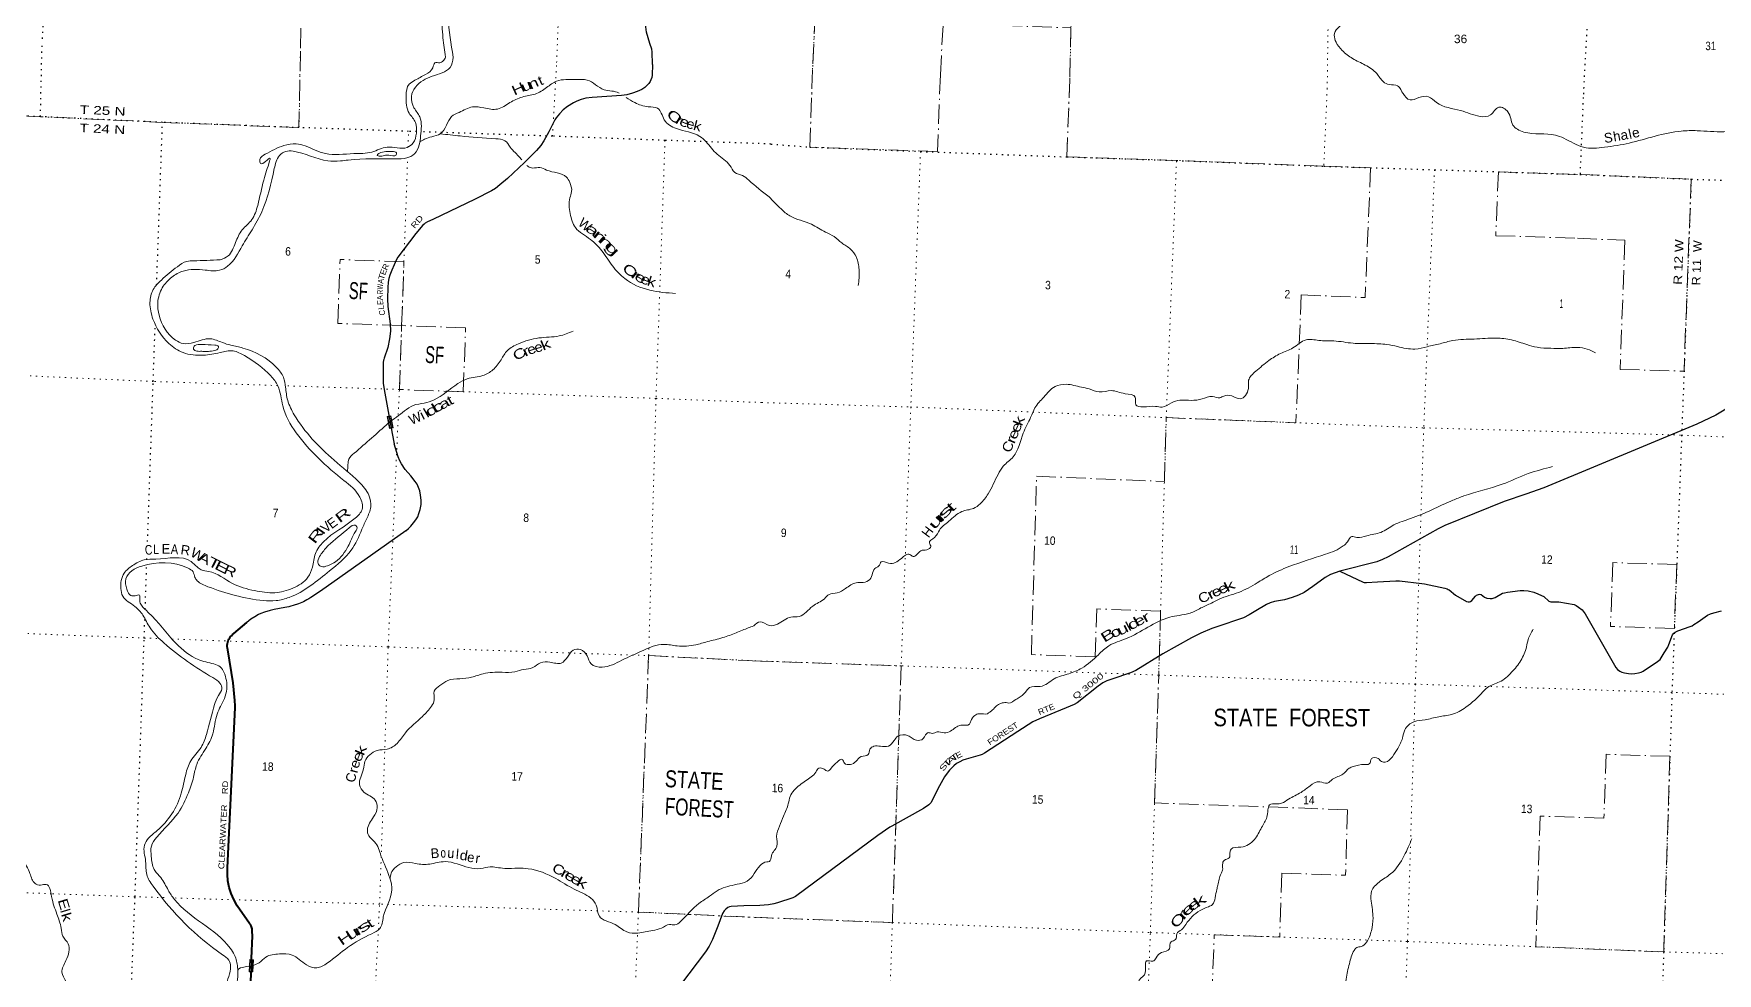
# Model space of a CAD drawing. Header units: feet. Extents: x -932108 to -739700, y 12311 to 202656.
# Drawn here: x -821515 to -786759, y 41613 to 61012 of the extents above; entities that cross this region are included whole.
import ezdxf
from ezdxf.enums import TextEntityAlignment as Align

# ---------------------------------------------------------------- set-up
doc = ezdxf.new("R2010")
doc.units = ezdxf.units.FT
doc.header["$LTSCALE"] = 80
doc.linetypes.add('DOT_DASHED', pattern=[7.7, 5, -1.2, 0.3, -1.2])
doc.linetypes.add('DOTTED', pattern=[1.5, 0.3, -1.2])
for name, color, linetype, lineweight in [('26', 7, 'Continuous', 40), ('29', 7, 'Continuous', 25), ('30', 7, 'Continuous', 35), ('31', 7, 'Continuous', 13), ('39', 7, 'Continuous', 13), ('44', 7, 'DOT_DASHED', 13), ('6', 7, 'DOTTED', 25), ('61', 7, 'Continuous', 13), ('7', 7, 'DOTTED', 13)]:
    doc.layers.add(name, color=color, linetype=linetype, lineweight=lineweight)
doc.layers.add('27', color=7, linetype='Continuous')
doc.layers.add('41', color=7, linetype='Continuous')

msp = doc.modelspace()

# ---------------------------------------------------------------- linework, layer by layer
at = {"layer": '26'}
msp.add_line((-817017.63, 41894.77), (-817026.55, 41644.92), dxfattribs=at)
for points in [[(-817017.63, 41894.77), (-817016.74, 41919.9), (-817000, 42388.95), (-817002.71, 42479.91), (-817003.45, 42505.01), (-817006.57, 42529.91), (-817011.32, 42551.58), (-817019.08, 42574.93), (-817027.51, 42593.55), (-817041.43, 42618.16), (-817056.82, 42643.55), (-817312.16, 43008.44), (-817317.94, 43017.5), (-817383.95, 43135.1), (-817437.3, 43258.97), (-817477.42, 43387.73), (-817503.85, 43519.98), (-817516.32, 43654.27), (-817514.68, 43789.12), (-817358, 47102.95), (-817357.87, 47136.97), (-817361.89, 47248.09), (-817399.94, 47611.12), (-817509.14, 48292.61), (-817515.71, 48324.22), (-817518.94, 48356.34), (-817518.79, 48388.62), (-817515.27, 48420.71), (-817508.41, 48452.26), (-817498.29, 48482.91), (-817485.03, 48512.34), (-817468.76, 48540.22), (-817449.66, 48566.25), (-817433.9, 48583.59), (-817409, 48607.41), (-817383.9, 48628.97), (-817115.72, 48859.29)], [(-817119.39, 39043.14), (-817027.47, 41618.97), (-817026.55, 41644.92)]]:
    msp.add_lwpolyline(points, dxfattribs=at)
at = {"layer": '29'}
msp.add_line((-813835.89, 50749.52), (-815594.73, 49501.76), dxfattribs=at)
for points in [[(-808739, 60376.95), (-808749.02, 60640.36), (-808756.43, 60689.83), (-808792.96, 60807.41), (-808865.17, 61043.71), (-808880.83, 61150.3), (-808888.24, 61256.92), (-808894.01, 61374.49), (-808892.63, 61507.49), (-808872.04, 61655.84), (-808817.94, 61826.2), (-808735.84, 62091.04), (-808590.85, 62460.3), (-808544.42, 62593.33), (-808520.55, 62697.68), (-808486.42, 62919.09)], [(-808739, 60376.95), (-808744.1, 60153.04), (-808755.95, 60105.16), (-808773.01, 60059.62), (-808790.08, 60025.47), (-808816.62, 59985.63), (-808901.94, 59902.15), (-808964.04, 59857.07), (-809055.52, 59814.87), (-809153.64, 59781.18), (-809273.56, 59752.26), (-809381.16, 59735.65), (-809987.88, 59697.7), (-810115.39, 59678.27), (-810215.41, 59652.17), (-810305, 59617.56), (-810374.67, 59583.87), (-810494.6, 59511.31), (-810587.02, 59439.68), (-810661.45, 59359.53), (-810731.12, 59272.72), (-810756.25, 59234.31), (-810882.8, 58984.34), (-810981.39, 58802.2), (-811046.34, 58704.97), (-811133.07, 58597.3), (-811383.35, 58354.45), (-811732.21, 58020.53), (-811891.48, 57891.52), (-811981.07, 57818.95), (-812060.7, 57769.62), (-812399.6, 57595.55), (-813271.77, 57178.15), (-813385.53, 57125.03), (-813432.47, 57100.83), (-813457.12, 57081.86), (-813483.66, 57060.99), (-813628.22, 56889.77), (-813996.54, 56395.99), (-814022.59, 56350.95), (-814121.18, 56130.87), (-814160.54, 56025.08), (-814181.85, 55956.32), (-814194.67, 55884.68), (-814204.6, 55774.18), (-814211.74, 55541.27), (-814204.6, 55379.55), (-814157.74, 55024.51)], [(-814157.74, 55024.51), (-814150.1, 54878.17), (-814152.94, 54818.41), (-814169.06, 54711.21), (-814206.98, 54536.66), (-814279.03, 54312.79), (-814286.62, 54282.43), (-814290.41, 54269.15), (-814297.99, 54225.51), (-814301.78, 54096.5), (-814303.68, 53849.85), (-814297.99, 53796.73), (-814279.03, 53663.92), (-814115.97, 52757.02), (-814076.13, 52543.04)], [(-786586.91, 53260.79), (-786792.74, 53138.22), (-787180.04, 52950.77), (-790337.81, 51634.17), (-790715.27, 51508.06), (-791160.54, 51357.17), (-792382.31, 50856.98), (-792524.44, 50787.33), (-793551.74, 50214.12), (-793672.67, 50156.14), (-793791.12, 50109.44), (-794554.7, 49917.71)], [(-813835.89, 50749.52), (-813778.01, 50799.54), (-813727.77, 50847.9), (-813671.83, 50911.48), (-813629.17, 50973.13), (-813586.51, 51038.6), (-813560.91, 51105.93), (-813535.32, 51190.38), (-813519.2, 51291.87), (-813519.2, 51381.06), (-813526.79, 51481.6), (-813543.85, 51572.68), (-813568.5, 51640.97), (-813600.73, 51711.18), (-813640.55, 51769.98), (-813731.56, 51883.82), (-813845.32, 52016.63), (-813924.95, 52134.26), (-813956.24, 52190.24), (-813993.21, 52278.45), (-814076.13, 52543.04)], [(-794554.7, 49917.71), (-794747.24, 49846.22), (-794855.99, 49785.96), (-795110.14, 49597.88), (-795287.97, 49478.24), (-795406.34, 49422.91), (-795534.76, 49373.77), (-795697.11, 49325.62), (-795901.13, 49286.84), (-795988.32, 49265.47), (-796067.32, 49230.15), (-796285.73, 49095.49), (-796426.14, 49010.94), (-796541.53, 48949.54), (-797113.62, 48762.67), (-797196.67, 48731.25), (-797421.4, 48632.98), (-797615.26, 48540.38), (-798207.62, 48208.31), (-798762.25, 47865.73), (-798875.96, 47813.79), (-799261.44, 47688.06), (-799360.92, 47654.08), (-799444.01, 47608.72), (-799537.43, 47541.08), (-799973.44, 47197.52), (-800033.23, 47162.74), (-800198.66, 47094.16), (-800754.65, 46867.93), (-800891.25, 46804.92), (-801200.28, 46607.46), (-801889.66, 46159.26), (-801933.1, 46130.91), (-801976.85, 46114), (-802268.96, 46037.87), (-802333.46, 46013.74), (-802399.56, 45979.73), (-802461.88, 45941.93), (-802518.4, 45897.63), (-802611.08, 45807.76), (-802660.18, 45745.4), (-802714.47, 45668.73), (-802849.22, 45420.87), (-802989.78, 45141.26), (-803003.89, 45123.66), (-803037.89, 45093.42), (-803149.77, 45016.75), (-803802.48, 44649.52), (-803838.62, 44628.54), (-804086.85, 44460.89), (-805785.71, 43199.86), (-805844.36, 43169.36), (-806160.13, 43066.34), (-806238.95, 43044.9), (-806344.71, 43026), (-806522.23, 43014.66), (-806858.6, 43004.3)], [(-794554.7, 49917.71), (-794072.39, 49690.38), (-794046.68, 49683.12), (-793999.46, 49679.34), (-793774.18, 49696.13), (-793398.9, 49719.02), (-793320.17, 49716.45), (-792858.28, 49662.3), (-792803.05, 49652.88), (-792384.74, 49562.17), (-792337.32, 49549.26), (-792316.75, 49539.49), (-792295.97, 49528.15), (-792163.54, 49418.79), (-791938.09, 49290.04), (-791904.09, 49280.59), (-791875.33, 49282.85), (-791854.99, 49288.15), (-791828.55, 49307.05), (-791752.15, 49397.1), (-791732.23, 49418.55), (-791707.68, 49429.88), (-791686.91, 49437.44), (-791659.12, 49440.7), (-791635.92, 49433.66), (-791568.04, 49378.27), (-791518.83, 49358.07), (-791450.85, 49350.63), (-791409.29, 49352.4), (-791343.19, 49369.41), (-791191.17, 49458.35), (-791150.56, 49471.46), (-791089.17, 49480.91), (-790832.33, 49514.93), (-790751.19, 49515.38), (-790666.14, 49511.15), (-790545.27, 49480.91), (-790462.17, 49450.68), (-790386.46, 49415.82), (-790341.3, 49390.2), (-790238.09, 49298.59), (-790199.67, 49284.37), (-790033.69, 49282.8), (-789714.66, 49229.48), (-789674.65, 49208.78), (-789623.24, 49173.04), (-789550, 49114.29), (-789486.15, 49034.32), (-788854.34, 47924.78), (-788821.02, 47885.92), (-788771.91, 47853.79), (-788728.48, 47833), (-788673.18, 47817.99), (-788590.61, 47800.87), (-788532.07, 47798.99), (-788464.08, 47802.76), (-788387.47, 47816.33), (-788328.1, 47831.11), (-788290.33, 47850.01), (-787992, 48047.7), (-787941.89, 48091.91), (-787915.45, 48127.81), (-787854.65, 48230.41)], [(-815594.73, 49501.76), (-815793.49, 49372.78), (-815834.25, 49347.18), (-815875.96, 49322.51), (-815947.07, 49285.52), (-816051.35, 49241.89), (-816155.63, 49205.84), (-816203.98, 49193.5), (-816245.69, 49182.11), (-816331.96, 49164.08), (-816551.9, 49126.14), (-816634.38, 49106.22), (-816752.88, 49069.22), (-816823.98, 49041.71), (-816874.23, 49019.89), (-816952.91, 48975.31), (-817029.7, 48925.02), (-817115.72, 48859.29)], [(-787854.65, 48230.41), (-787783.73, 48350.1), (-787757.76, 48401.83), (-787686.9, 48603.78), (-787663.33, 48632.39), (-787633.11, 48656.96), (-787575.67, 48684.56), (-787321.24, 48770.5), (-787277.11, 48789.25), (-787241.23, 48811.92), (-787154.46, 48872.65), (-786963.8, 49005.69), (-786902.23, 49034.92), (-786830.46, 49057.6), (-786674.8, 49097.98)], [(-806858.6, 43004.3), (-807116.29, 42993.2), (-807150.11, 42985.16), (-807186.44, 42970.43), (-807224.36, 42940.08), (-807262.28, 42900.23), (-807292.74, 42848.31), (-807388.87, 42587.17), (-807499.46, 42312.34), (-807540.06, 42227.64), (-807572.29, 42174.52), (-807647.69, 42054.75), (-808160.06, 41377.66)]]:
    msp.add_lwpolyline(points, dxfattribs=at)
at = {"layer": '31'}
for p, q in [((-814096.84, 52877.36), (-814170.58, 52863.66)), ((-814142.5, 53123.15), (-814096.84, 52877.36))]:
    msp.add_line(p, q, dxfattribs=at)
msp.add_lwpolyline([(-814170.58, 52863.66), (-814216.24, 53109.46), (-814142.5, 53123.15)], dxfattribs=at)
msp.add_lwpolyline([(-814206.91, 53103.05), (-814148.9, 53113.82), (-814106.16, 52883.76), (-814164.17, 52872.98)], close=True, dxfattribs=at)
at = {"layer": '39'}
for points in [[(-806051, 65645.95), (-806295, 65491.95), (-806437, 65428.95), (-806583, 65412.95), (-806787, 65443.95), (-807134, 65533.95), (-807439, 65643.95), (-807605, 65690.95), (-807761, 65745.95), (-808281, 66040.95), (-808457, 66161.95), (-808630, 66212.95), (-808854, 66240.95), (-809061, 66217.95), (-809182, 66172.95), (-809272, 66095.95), (-809379, 65954.95), (-809572, 65716.95), (-809769, 65545.95), (-809988, 65411.95), (-810353, 65229.95), (-810555, 65081.95), (-810754, 64912.95), (-810911, 64717.95), (-810975, 64592.95), (-811008, 64447.95), (-811052, 64255.95), (-811150, 63492.95), (-811189, 63151.95), (-811245, 62496.95), (-811290, 62214.95), (-811371, 62050.95), (-811495, 61932.95), (-811650, 61856.95), (-811751, 61808.95), (-811824, 61752.95), (-811880, 61694.95), (-811940, 61660.95), (-812014, 61690.95), (-812119, 61771.95), (-812219, 61965.95), (-812293, 62259.95), (-812379, 62410.95), (-812490, 62465.95), (-812669, 62513.95), (-812772, 62562.95), (-812845, 62633.95), (-812930, 62766.95), (-813098, 62991.95), (-813316, 63168.95), (-813520, 63292.95), (-813822, 63389.95), (-814004, 63411.95), (-814203, 63386.95), (-814403, 63322.95), (-814587, 63231.95), (-814701, 63106.95), (-814748, 62983.95), (-814713, 62835.95), (-814621, 62665.95), (-814530, 62581.95), (-814373, 62580.95), (-814061, 62611.95), (-813737, 62649.95), (-813577, 62624.95), (-813489, 62556.95), (-813420, 62432.95), (-813209, 62007.95), (-813168, 61877.95), (-813124, 61651.95), (-813101, 61424.95), (-813066, 60924.95), (-813013, 60529.95)], [(-806059, 65426.95), (-806272, 65326.95), (-806425, 65244.95), (-806481, 65200.95), (-806506, 65139.95), (-806540, 65187.95), (-806597, 65225.95), (-806716, 65265.95), (-807045, 65347.95), (-807686, 65532.95), (-807982, 65632.95), (-808202, 65772.95), (-808479, 65978.95), (-808722, 66081.95), (-808900, 66111.95), (-809019, 66076.95), (-809185, 65954.95), (-809364, 65742.95), (-809499, 65590.95), (-809727, 65436.95), (-810043, 65270.95), (-810351, 65046.95), (-810607, 64801.95), (-810779, 64663.95), (-810858, 64545.95), (-810908, 64368.95), (-811064, 63283.95), (-811113, 62700.95), (-811136, 62223.95), (-811231, 61993.95), (-811351, 61859.95), (-811501, 61763.95), (-811654, 61701.95), (-811723, 61665.95), (-811761, 61618.95), (-811763, 61574.95), (-811805, 61530.95), (-811884, 61527.95), (-812063, 61577.95), (-812307, 61721.95), (-812508, 61909.95), (-812803, 62398.95), (-813034, 62686.95), (-813346, 63020.95), (-813535, 63169.95), (-813750, 63277.95), (-813880, 63309.95), (-814096, 63292.95), (-814340, 63242.95), (-814506, 63144.95), (-814626, 63018.95), (-814624, 62915.95), (-814573, 62806.95), (-814509, 62745.95), (-814272, 62721.95), (-814052, 62736.95), (-813919, 62774.95), (-813659, 62785.95), (-813517, 62767.95), (-813394, 62661.95), (-813261, 62524.95), (-813176, 62299.95), (-813084, 62004.95), (-812991, 61641.95), (-812963, 61349.95), (-812856, 60524.95)], [(-793276.59, 59826.8), (-793294.55, 59858.91), (-793359.42, 59935.48), (-793534.07, 59963.03), (-793653.38, 60019.15), (-793791.37, 60188.84), (-794028.06, 60363.57), (-794290.11, 60500.74), (-794502.92, 60664.65), (-794630.71, 60838.07), (-794666.67, 60980.41), (-794601.79, 61121.69), (-794474.62, 61255), (-794484.59, 61455.06), (-794562.25, 61618.87), (-794635.69, 61788.59), (-794677.94, 61923.06), (-794621.24, 62060.55), (-794607.06, 62193.29), (-794635.95, 62303.14), (-794688.3, 62502.48), (-794650.56, 62614.32), (-794668.79, 62677.43), (-794765.8, 62736.9), (-794861.2, 62848.79), (-794959.42, 62934.53), (-795111.84, 62963.42), (-795363.33, 62985.25), (-795441.27, 63074.4), (-795493.29, 63219.26), (-795544.22, 63333.82), (-795642.34, 63488.16), (-795822.32, 63604.66), (-796192.79, 63823.85), (-796509.87, 64073.68), (-796657.32, 64263.84), (-796839.46, 64440.94), (-796966.02, 64523.51), (-797118.29, 64623.01), (-797126.9, 64736.27), (-797109.71, 64901.2), (-797203.71, 64992.87), (-797412.09, 65104.18), (-797655.29, 65198.4), (-797804.96, 65251.42), (-797958.93, 65229.91), (-798260.26, 65140.27), (-798438.49, 64986.33), (-798587.58, 64861.76), (-798815.11, 64810.22), (-799007.81, 64775.78), (-799268.02, 64711.11), (-799467.7, 64646.61), (-799584.82, 64577.56), (-799759.56, 64667.67), (-799923.77, 64707), (-800138.62, 64608.67), (-800232.92, 64494.53), (-800414.15, 64439.55), (-800553.52, 64433.73), (-800643.66, 64454.66), (-800813.38, 64445.73), (-800925.47, 64408.82), (-801050.43, 64412.65), (-801107.94, 64444.68), (-801313.91, 64503.45), (-801481.53, 64431.92), (-801576.36, 64366.22), (-801936.56, 64264.27), (-802137.7, 64217.97), (-802280.89, 64153.75), (-802458.75, 64011.91), (-802627.52, 63968.66), (-802755.33, 64010.91), (-802858.92, 63987.86), (-803104.04, 63823.86), (-803307.81, 63757.47), (-803518.1, 63741.72), (-803701.78, 63672.69), (-803817.9, 63635.9), (-803922.95, 63631.05), (-804030.75, 63733.22), (-804125.91, 63722.02), (-804231.68, 63628.4), (-804313.63, 63653.11), (-804478.64, 63666.24), (-804598.39, 63577.1), (-804681.1, 63446.46), (-804778.8, 63352.6), (-804838.89, 63366.55), (-804878.23, 63464.61)], [(-812856, 60524.95), (-812916, 60313.95), (-813084, 60205.95), (-813477, 60045.95), (-813636, 59905.95), (-813716, 59717.95), (-813664, 59482.95), (-813545, 59291.95), (-813527, 58899.95), (-813556, 58716.95), (-813654, 58532.95), (-813811, 58445.95), (-814048, 58424.95), (-815022, 58402.95), (-815181, 58385.95), (-815443, 58386.95), (-816161, 58585.95), (-816312, 58581.95), (-816440, 58496.95), (-816548, 58225.95), (-816806, 57335.95), (-817008, 56962.95), (-817209, 56633.95), (-817513, 56210.95), (-817676, 56126.95), (-817974, 56131.95), (-818429, 56110.95), (-818664, 55984.95), (-818860, 55764.95), (-818953, 55460.95), (-818927, 55199.95), (-818586, 54684.95), (-818427, 54613.95), (-818207, 54637.95), (-817871, 54712.95), (-817618, 54634.95), (-817444, 54580.95), (-817194, 54521.95), (-816506, 54123.95), (-816361, 53917.95), (-816317, 53712.95), (-816271, 53439.95), (-816136, 53144.95), (-815315, 52208.95), (-814801, 51758.95), (-814594, 51481.95), (-814555, 51242.95), (-814640, 51002.95), (-814739, 50779.95), (-814961, 50346.95), (-815406, 49922.95), (-816239, 49373.95), (-816511, 49306.95), (-816776, 49306.95), (-817357, 49414.95), (-817917, 49594.95), (-818137, 49717.95), (-818187, 49787.95), (-818226, 49903.95), (-818324, 49977.95), (-819280, 50021.95), (-819487, 49924.95), (-819610, 49754.95), (-819594, 49546.95), (-819506, 49410.95), (-819421, 49408.95), (-819332, 49421.95), (-819326, 49306.95), (-819292, 49211.95), (-819150, 49065.95), (-818575, 48421.95), (-818120, 48093.95), (-817799, 47999.95), (-817662, 47938.95), (-817589, 47827.95), (-817528, 47485.95), (-817578, 47284.95), (-817729, 46964.95), (-817817, 46559.95), (-817961, 46253.95), (-818149, 45927.95), (-818214, 45665.95), (-818322, 45337.95), (-818535, 44922.95), (-818976, 44421.95), (-819086, 44240.95), (-819087, 44025.95), (-819030, 43759.95), (-818892, 43589.95), (-818737, 43329.95), (-818610, 43139.95), (-817458, 42135.95), (-817368, 41987.95), (-817307, 41739.95), (-817335, 41343.95), (-817459, 41026.95), (-817954, 39975.95)], [(-817664, 56342.95), (-817503, 56422.95), (-817348, 56699.95), (-817209, 56960.95), (-817012, 57172.95), (-816891, 57465.95), (-816766, 57990.95), (-816708, 58185.95), (-816644, 58383.95), (-816635, 58437.95), (-816729, 58372.95), (-816831, 58334.95), (-816847, 58411.95), (-816735, 58521.95), (-816349, 58701.95), (-816095, 58738.95), (-815911, 58693.95), (-815493, 58537.95), (-814909, 58534.95), (-814534, 58568.95), (-814219, 58669.95), (-814009, 58655.95), (-813805, 58663.95), (-813682, 58756.95), (-813615, 58954.95), (-813633, 59179.95), (-813762, 59368.95), (-813826, 59729.95), (-813763, 59969.95), (-813644, 60048.95), (-813425, 60171.95), (-813276, 60308.95), (-813231, 60407.95), (-813134, 60412.95), (-813063, 60447.95), (-813013, 60529.95)], [(-809426.99, 59781.96), (-809432, 59784.95), (-809740, 59855.95), (-810090, 60053.95), (-810315, 60062.95), (-810531, 60064.95), (-810719, 60031.95), (-810926, 59900.95), (-811165, 59764.95), (-811429, 59703.95), (-811683, 59587.95), (-811937, 59456.95), (-812224, 59478.95), (-812457, 59499.95), (-812730, 59386.95), (-812887, 59300.95), (-812995, 59121.95), (-813121, 58946.95), (-813298, 58884.95), (-813444, 58834.95), (-813545, 58776.95)], [(-793276.59, 59826.8), (-793247.84, 59778.34), (-793103.17, 59644.12), (-792919.19, 59691.07), (-792719.99, 59709.5), (-792558.82, 59592.58), (-792057.99, 59423.91), (-791656.09, 59304.19), (-791440.5, 59334.19), (-791271.38, 59491.91), (-791081.44, 59398.25), (-790978.93, 59126.51), (-790756.35, 58981.77), (-790102.01, 58917.09), (-789929.25, 58854.01), (-789521.24, 58667.91), (-789085.78, 58667.61), (-788577.59, 58753.52), (-787502.8, 59001.94), (-787175.5, 59008.71), (-786628.27, 58987.19), (-785802.8, 59080.16), (-785326.31, 59110.8), (-784921.54, 59159.52), (-784648.3, 59240.05), (-784383.79, 59226.54), (-783960.53, 59082.13), (-783356.6, 58870.42), (-783155.88, 58802.53), (-782984.07, 58637.17), (-782745.22, 58499.99)], [(-806334.84, 57645.54), (-806753, 57986.95), (-806881, 58083.95), (-807042, 58148.95), (-807144, 58292.95), (-807403, 58522.95), (-807635, 58779.95), (-807762, 58891.95), (-808247, 59051.95), (-808497, 59234.95), (-808635, 59470.95), (-808827, 59502.95), (-809104, 59588.95), (-809285.37, 59697.33)], [(-813120, 58944.95), (-812710, 58899.95), (-811977, 58842.95), (-811787, 58802.95), (-811680, 58671.95), (-811472, 58445.95), (-811440, 58407.95)], [(-814242, 58579.95), (-814109, 58577.95), (-814028, 58549.95), (-814029, 58510.95), (-814100, 58492.95), (-814252, 58503.95), (-814360, 58480.95), (-814426, 58502.95), (-814390, 58535.95), (-814242, 58579.95)], [(-811337, 58293.95), (-811310, 58269.95), (-811216, 58238.95), (-811063, 58248.95), (-810930, 58196.95), (-810517, 58048.95), (-810450, 57942.95), (-810410, 57751.95), (-810446, 57623.95), (-810439, 57296.95), (-810331, 57008.95), (-810022, 56763.95), (-809788, 56530.95), (-809567, 56217.95), (-809314, 55956.95), (-808795, 55715.95), (-808264, 55649.95)], [(-806334.84, 57645.54), (-806087.88, 57393.88), (-805903.4, 57250.22), (-805460.9, 57077.18), (-805168.66, 56912.42), (-804988.63, 56823.05), (-804833.88, 56692.27), (-804652.89, 56566.77), (-804531.33, 56398.82), (-804476.42, 56146.48), (-804477.63, 55965.95), (-804492.12, 55811.88)], [(-814652, 35344.95), (-815054, 35364.95), (-815385, 35592.95), (-816037, 36157.95), (-816154, 36326.95), (-816189, 36577.95), (-816284, 36842.95), (-816773, 37512.95), (-816920, 37646.95), (-817040, 37627.95), (-817142, 37632.95), (-817297, 37707.95), (-817436, 37701.95), (-817567, 37699.95), (-817769, 37795.95), (-817836, 37989.95), (-817975, 38469.95), (-818166, 38810.95), (-818240, 38951.95), (-818301, 39275.95), (-818393, 39490.95), (-818474, 39761.95), (-818418, 39961.95), (-818366, 40072.95), (-818316, 40069.95), (-818341, 39958.95), (-818362, 39860.95), (-818337, 39831.95), (-818239, 39927.95), (-818071, 40108.95), (-817963, 40314.95), (-817621, 41127.95), (-817488, 41549.95), (-817449, 41758.95), (-817488, 41882.95), (-817617, 41997.95), (-819048, 43410.95), (-819182, 43654.95), (-819204, 43921.95), (-819227, 44257.95), (-819142, 44401.95), (-818966, 44560.95), (-818662, 44906.95), (-818467, 45332.95), (-818377, 45716.95), (-818272, 46000.95), (-818059, 46278.95), (-817948, 46545.95), (-817781, 47159.95), (-817701, 47346.95), (-817629, 47484.95), (-817670, 47604.95), (-817815, 47717.95), (-818826, 48432.95), (-819113, 48745.95), (-819262, 49006.95), (-819424, 49188.95), (-819677, 49399.95), (-819715, 49554.95), (-819647, 49874.95), (-819477, 50029.95), (-819231, 50147.95), (-818991, 50162.95), (-818266, 50114.95), (-818142, 50002.95), (-818055, 49943.95), (-817902, 49910.95), (-817410, 49662.95), (-816955, 49513.95), (-816538, 49471.95), (-816165, 49563.95), (-815855, 49788.95), (-815760, 49997.95), (-815698, 50277.95), (-815533, 50522.95), (-814875, 51011.95), (-814735, 51189.95), (-814782, 51444.95), (-815110, 51787.95), (-816095, 52770.95), (-816374, 53329.95), (-816473, 53739.95), (-816620, 53947.95), (-817163, 54364.95), (-817397, 54462.95), (-817668, 54426.95), (-818012, 54373.95), (-818431, 54426.95), (-818723, 54614.95), (-819052, 55120.95), (-819114, 55460.95), (-819046, 55729.95), (-818879, 55925.95), (-818549, 56200.95), (-818355, 56309.95), (-818216, 56322.95), (-817664, 56342.95)], [(-818047, 54455.95), (-818146, 54458.95), (-818213, 54498.95), (-818210, 54548.95), (-818154, 54585.95), (-818031, 54594.95), (-817776, 54580.95), (-817700, 54554.95), (-817716, 54504.95), (-817808, 54464.95), (-817943, 54448.95), (-818047, 54455.95)], [(-810380, 54867.95), (-810666, 54771.95), (-811086, 54729.95), (-811508, 54608.95), (-811735, 54469.95), (-811868, 54280.95), (-812037, 54071.95), (-812242, 53952.95), (-812565, 53887.95), (-812761, 53787.95), (-813250, 53451.95), (-813451, 53386.95), (-813678, 53336.95), (-813859, 53223.95), (-814195, 52969.95)], [(-806652.12, 48786.59), (-806517.13, 48871.48), (-806334.69, 48796.09), (-806159.31, 48823.22), (-805884.21, 48967.9), (-805713.31, 48979.11), (-805434.18, 49193.89), (-805192.99, 49345.55), (-805096.08, 49435.1), (-804928.61, 49466.46), (-804753.38, 49557.8), (-804533.23, 49675.95), (-804390.52, 49683.94), (-804252.32, 49744.23), (-804128.88, 49987.5), (-804073.88, 50016.03), (-804016.95, 50110.72), (-803867.32, 50080.4), (-803603.58, 50179.26), (-803426.7, 50258.51), (-803361.63, 50218.54), (-803201.69, 50336.39), (-803080.69, 50357.04), (-802992.44, 50424.76), (-803024.55, 50493.88), (-802916.75, 50613.21), (-802818.1, 50762.88), (-802624.16, 50945.98), (-802355.46, 51147.01), (-802114.76, 51212.42), (-801975.51, 51308.78), (-801811.13, 51510.77), (-801606.8, 51914.25), (-801499.61, 52081.75), (-801293.3, 52276.53), (-801088.54, 52764.26), (-800934.6, 53090.93), (-800844.64, 53287), (-800663.58, 53510.58), (-800430.56, 53726.67), (-800200.41, 53774.32), (-799887.06, 53715.28), (-799725.57, 53678.61), (-799516.65, 53616.51), (-799271.04, 53643.66), (-798983.93, 53579.35), (-798775.25, 53509.24), (-798763.73, 53352.43), (-798614.57, 53306.07), (-798355.38, 53316.78), (-798221.33, 53302.95), (-798024.05, 53393.66), (-797856, 53445.07), (-797619.28, 53442.38), (-797395.66, 53472.16), (-797181.49, 53522.26), (-797025.73, 53495.78), (-796946.43, 53531.65), (-796783.84, 53533.07), (-796608.96, 53473.94), (-796440.33, 53683.83), (-796435.35, 53856.23), (-796287.47, 54042.63), (-796018.19, 54263.71), (-795777.23, 54407.35), (-795518.98, 54524.42), (-795249.26, 54691.32), (-794986.7, 54679.87), (-794675.97, 54669.06), (-794279.99, 54621.73), (-793917.01, 54613.45), (-793582.38, 54595.95), (-793364.87, 54553.67), (-793001.16, 54501.23), (-792748.89, 54550.26), (-792482.24, 54610.92), (-792221.43, 54677.76), (-791779.09, 54707.36), (-791324.94, 54728.6), (-791007, 54689.49), (-790692.68, 54594.32), (-790477.58, 54538.07), (-790199.27, 54516.14), (-789950.46, 54515.11), (-789650.83, 54536.71), (-789443.17, 54500.74), (-789274.82, 54423.74)], [(-814195, 52969.95), (-814900, 52349.95), (-815006, 52230.95), (-815028, 52117.95), (-815037, 51964.95)], [(-806841.32, 43487.95), (-806785.17, 43515.72), (-806639.48, 43672.76), (-806522.38, 43835.96), (-806379.59, 43916.17), (-806327.22, 43922.71), (-806285.64, 44041.91), (-806171.51, 44241.31), (-806177.91, 44436.1), (-806117.51, 44651.06), (-806033.22, 44859.33), (-805937.51, 45115.42), (-805901.13, 45262.85), (-805699.62, 45499.9), (-805463.92, 45669.77), (-805366.78, 45767.33), (-805306.25, 45847.87), (-805198.5, 45826.76), (-805127.36, 45788.63), (-805051.31, 45850.68), (-804931.36, 45973.67), (-804821.4, 46028.74), (-804779.38, 45955.32), (-804655.81, 45925.74), (-804543.73, 45984.76), (-804432.38, 46087.93), (-804288.68, 46130), (-804251.35, 46241.3), (-804169.34, 46301.17), (-804036.89, 46301.43), (-803872.24, 46304.79), (-803752.52, 46419.76), (-803673.59, 46511.82), (-803462.71, 46517.88), (-803379.88, 46467.38), (-803292.82, 46424.79), (-803153.36, 46458.96), (-803049.45, 46582.41), (-802967.65, 46566.05), (-802862.28, 46601.18), (-802722.5, 46577.16), (-802587, 46613.44), (-802374.75, 46735.83), (-802197.49, 46758.89), (-802171.63, 46820.36), (-802087.94, 46938.36), (-802000.62, 46974), (-801828.06, 46973.13), (-801778.9, 47007.85), (-801721.48, 47050.36), (-801638.83, 47132.28), (-801546.98, 47185.85), (-801442.13, 47202.94), (-801386.22, 47193.33), (-801239.53, 47269.43), (-801147.73, 47320.99), (-801021.71, 47445.82), (-800957.58, 47512.22), (-800736.14, 47536.04), (-800448.66, 47692.4), (-800144.59, 47798.14), (-799878.32, 47914.99), (-799537.23, 48190.21), (-799317.11, 48376.57), (-798963.7, 48523.04), (-798063.91, 48965.01), (-797868.14, 49003.6), (-797644.06, 49049.41), (-797424.26, 49155.53), (-797204.57, 49257.64), (-797041.67, 49339.3), (-796642.31, 49478.45), (-796255.3, 49676.13), (-796010.22, 49823.67), (-795603.51, 50008.76), (-794847.53, 50266.21), (-794481.39, 50436.39), (-794396.57, 50524.27), (-794307.21, 50630.08), (-794201.35, 50613.03), (-793997.73, 50645.38), (-793702.66, 50717.27), (-793435.35, 50870.2), (-793094.43, 51000.98), (-792220.56, 51379.47), (-791991.2, 51469.27), (-791203.6, 51709.77), (-790661.45, 51929.14), (-790159.53, 52075.42)], [(-815437, 50445.95), (-814998, 50813.95), (-814878, 50862.95), (-814842, 50833.95), (-814873, 50731.95), (-815023, 50429.95), (-815284, 50110.95), (-815448, 50026.95), (-815579, 50011.95), (-815634, 50051.95), (-815641, 50152.95), (-815577, 50272.95), (-815437, 50445.95)], [(-807848, 48391.95), (-807606.63, 48461.53), (-807290.14, 48543.05), (-807016.81, 48643.75), (-806882.54, 48696.49), (-806762.66, 48744.45), (-806652.12, 48786.59)], [(-793354.11, 46257.55), (-793259.68, 46469.54), (-793208.63, 46638.63), (-793021.12, 46807.86), (-792793.2, 46847.54), (-792510.4, 46911.75), (-792244.21, 46956.37), (-791950.89, 47106.56), (-791598.62, 47421.59), (-791505.66, 47513.25), (-791257.49, 47628.6), (-791004.89, 47828.08), (-790815.23, 48071.48), (-790698.66, 48355.07), (-790664.23, 48504.56), (-790557.65, 48720.22)], [(-807848, 48391.95), (-808233, 48370.95), (-808510, 48404.95), (-808932, 48279.95), (-809376, 48075.95), (-809779, 47933.95), (-810008, 48000.95), (-810090, 48164.95), (-810227, 48297.95), (-810378, 48282.95), (-810497, 48142.95), (-810623, 48018.95), (-810858, 48037.95), (-811052, 48021.95), (-811212, 47923.95), (-811398, 47886.95), (-811580, 47837.95), (-811844, 47828.95), (-812238, 47797.95), (-812475, 47726.95), (-812717, 47693.95), (-812968, 47658.95), (-813128, 47555.95), (-813248, 47438.95), (-813245, 47258.95), (-813301, 47129.95), (-813491, 46914.95), (-813841, 46578.95), (-814014, 46359.95), (-814217, 46240.95), (-814423, 46214.95), (-814578, 46125.95), (-814677, 45989.95), (-814706, 45831.95), (-814788, 45504.95), (-814698, 45354.95), (-814467, 45186.95), (-814425, 45034.95), (-814498, 44840.95), (-814626, 44576.95), (-814597, 44452.95), (-814476, 44325.95), (-814346, 44041.95), (-814161, 43574.95), (-814124, 43326.95), (-814297, 42777.95), (-814370, 42535.95), (-814534, 42431.95), (-815034, 42145.95), (-815453, 41826.95), (-815672, 41726.95), (-815885, 41791.95), (-816181, 41989.95), (-816442, 42013.95), (-816721, 41946.95), (-816858, 41831.95), (-816984, 41774.95)], [(-819379, 31894.95), (-818683, 32227.95), (-818483, 32396.95), (-817831, 33099.95), (-817583, 33435.95), (-817539, 33642.95), (-817532, 33940.95), (-817462, 34222.95), (-817506, 34647.95), (-817493, 34885.95), (-817397, 35273.95), (-817477, 35758.95), (-817852, 36202.95), (-818226, 36417.95), (-818513, 36432.95), (-818786, 36532.95), (-818857, 36722.95), (-818802, 37069.95), (-818760, 37403.95), (-818859, 37620.95), (-819066, 37829.95), (-819194, 38138.95), (-819290, 38419.95), (-819447, 38535.95), (-819616, 38614.95), (-819725, 38738.95), (-819872, 38868.95), (-820092, 38999.95), (-820117, 39173.95), (-820075, 39307.95), (-820141, 39513.95), (-820104, 39685.95), (-819999, 39830.95), (-820004, 39941.95), (-820126, 39964.95), (-820206, 40122.95), (-820267, 40281.95), (-820257, 40430.95), (-820251, 40686.95), (-820491, 40893.95), (-820686, 41167.95), (-820845, 41440.95), (-820932, 41636.95), (-820850, 41874.95), (-820802, 42223.95), (-820910, 42378.95), (-820947, 42542.95), (-821037, 42837.95), (-821145, 43199.95), (-821258, 43449.95), (-821372, 43434.95), (-821487, 43468.95), (-821592, 43674.95), (-821765, 43946.95), (-821943, 44102.95), (-821983, 44263.95), (-822007, 44346.95), (-822111, 44426.95), (-822113, 44567.95), (-822182, 44666.95), (-822200, 44814.95), (-822340, 45183.95), (-822560, 45292.95), (-822759, 45445.95), (-823491, 46268.95), (-823659, 46303.95), (-823796, 46379.95), (-824101, 46758.95)], [(-804328.82, 36367.6), (-804204.59, 36415.4), (-803889.09, 36430.53), (-803674.45, 36496.68), (-803144.87, 36489.7), (-802910.47, 36406.82), (-802711.32, 36423.24), (-802539.09, 36480.56), (-802268.05, 36484.92), (-802030.23, 36520.31), (-801873.36, 36531.91), (-801632.63, 36529.11), (-801380.95, 36558.09), (-801085.33, 36718.24), (-800890.78, 36853.16), (-800896.69, 36995.77), (-800842.32, 37140.68), (-800772.67, 37259.09), (-800724.3, 37474.39), (-800680.98, 37653.72), (-800526.71, 37783.77), (-800503.44, 37963.67), (-800414.65, 38119.65), (-800311.23, 38295.28), (-800182.27, 38452.12), (-799995.54, 38525.08), (-799783.94, 38763.84), (-799658.4, 38802.42), (-799604.01, 38879.12), (-799561, 38978.21), (-799398.07, 39130.08), (-799348.68, 39311.25), (-799263.55, 39479.37), (-799231.12, 39628.92), (-799252.72, 39784.01), (-799168.8, 39910.03), (-799104.24, 40060.68), (-799042.44, 40185.32), (-798897.12, 40421.95), (-798851.39, 40615.26), (-798754.31, 40710.82), (-798719.56, 40802.12), (-798682.99, 41025.78), (-798696.27, 41190.67), (-798711.22, 41367.65), (-798715.32, 41433.97), (-798586.59, 41582.79), (-798564.93, 41776.79), (-798546.22, 41868.54), (-798409.93, 41862.68), (-798345.62, 41935.08), (-798232.15, 42042.21), (-798069.42, 42117.85), (-798037.05, 42265.4), (-797941.42, 42310.84), (-797920.01, 42426.59), (-797819.15, 42514.02), (-797731.68, 42623.89), (-797438.49, 42908.49), (-797265.61, 42987.86), (-797186.14, 43029.74), (-797123.75, 43174.43), (-797092.81, 43342.08), (-797070.09, 43433.72), (-797002.98, 43672.57), (-796972.88, 43741.93), (-796973.52, 43858.31), (-796936.88, 43945.55), (-796835, 43998.84), (-796819.95, 44102.74), (-796797.81, 44174.33), (-796593.79, 44220.72), (-796314.39, 44375.31), (-796166.72, 44623.91), (-796058.13, 44839.51), (-796035.85, 44985.34), (-796002.7, 45090.73), (-795865.6, 45112.92), (-795752.79, 45127.78), (-795609.99, 45208), (-795353.05, 45349.18), (-795166.59, 45482.33), (-794967.41, 45568.97), (-794809.76, 45538.43), (-794703.06, 45619.67), (-794487.27, 45725.9), (-794357.35, 45846.61), (-794274.04, 45882.36), (-794046.06, 45924.06), (-793949.41, 45935.36), (-793915.59, 45994.59), (-793898.04, 46046.25), (-793763.47, 46050.47), (-793691.13, 45984.22), (-793613.22, 45971.98), (-793467.44, 46086.22), (-793354.11, 46257.55)], [(-793066.96, 44391.63), (-793221.54, 44042.91), (-793503.37, 43665.7), (-793739.01, 43497.83), (-793897.02, 43307.7), (-793904.89, 43105.3), (-793866.74, 42759.14), (-793900.58, 42491.26), (-794001.73, 42255.39), (-794106.6, 42168.08), (-794203.54, 42146.75), (-794255.41, 42088.03), (-794355.71, 41812), (-794423.08, 41494.92), (-794515.6, 40725.14), (-794520.31, 40354.12), (-794427.86, 40150.87), (-794126.92, 39524.42), (-793797.55, 38909.2), (-793708.12, 38601.72), (-793631.33, 38342.75), (-793530.07, 38097.12), (-793407.77, 37885.01), (-793335.66, 37533.88), (-793244.31, 37292.55), (-793221.96, 37163.51), (-793219.11, 37123.31), (-793298, 37101.47), (-793588.25, 37057.53), (-793815.32, 36977.7), (-793945.93, 36832.93), (-794041.36, 36725.3), (-794180.53, 36701.15), (-794460.77, 36586.71), (-795161.38, 36231.39), (-795375.81, 36103.05), (-795448.72, 36010.82), (-795549.34, 35792.99), (-795735.05, 35547.47), (-795872.52, 35443.03), (-796088.76, 35529.4), (-796344.87, 35624.94), (-796541.43, 35628.5), (-797127.36, 35699.27), (-797390.33, 35696.69), (-797618.94, 35632.95), (-797835.57, 35566.86), (-798006.47, 35555.65), (-798140.99, 35553.45), (-798214.32, 35509.35)], [(-814156, 43561.95), (-814137, 43678.95), (-814035, 43810.95), (-813875, 43902.95), (-813634, 43879.95), (-813339, 43868.95), (-813024, 43919.95), (-812774, 43870.95), (-812285, 43777.95), (-812091, 43811.95), (-811963, 43800.95), (-811792, 43780.95), (-811511, 43782.95), (-811304, 43772.95), (-810738, 43568.95), (-810360, 43351.95), (-810016, 43166.95), (-809903, 43019.95), (-809838, 42793.95), (-809513, 42620.95), (-809268, 42466.95), (-809041, 42445.95), (-808740, 42495.95), (-808557, 42546.95), (-808388, 42620.95), (-808278, 42612.95), (-808165, 42680.95), (-807782, 43056.95), (-807562, 43203.95), (-807408, 43317.95), (-807048, 43438.95), (-806841.32, 43487.95)], [(-775864, 41164.29), (-775949.14, 41204.21), (-775983.27, 41411.82), (-776097.08, 41639.74), (-776118.05, 41955.32), (-776185.68, 42183.94), (-776257.26, 42276.25), (-776575.41, 42377.55), (-777093.35, 42440.37), (-777348.22, 42301.14), (-777571.76, 41996.51), (-777647.8, 41796.03), (-777631.17, 41677.19), (-777504.84, 41535.18), (-777400.94, 41311.55), (-777322.3, 41116.72), (-777399.78, 40866.13), (-777573.06, 40634.3), (-777714.57, 40459.76), (-777955.32, 40392.35), (-778514.02, 40225.61), (-778896.99, 40098.03), (-779475.07, 40024.13), (-780061.38, 40012.65), (-780451.2, 40272.47), (-780657.21, 40449.8), (-781296.73, 40942.44), (-781598.81, 40975.07), (-781906.22, 40823.28), (-782215.76, 40667.54), (-782256.93, 40562.38), (-782446.83, 40449.39), (-783120.45, 40125.41), (-783522.45, 39964.26), (-783831.81, 39814.53), (-784008.58, 39739.29), (-784153.84, 39504.67), (-784408.88, 39220.99), (-784630.63, 39116.93), (-785058.07, 39117), (-785220.52, 39189.82), (-785378.81, 39198.31), (-785610.76, 39088.52), (-785942.59, 39063.82), (-786847.09, 38874.78), (-787019.33, 38817.46), (-787160.96, 38777.34), (-787391.49, 38647.45), (-787763.59, 38479.43), (-787983.96, 38214.84), (-788243.77, 37905.21), (-788444.32, 37493.59), (-788786.83, 36752.97), (-789061.66, 36409.66), (-789519.94, 36037.45), (-789695.4, 35938.09), (-789943.27, 35694.33), (-790471.41, 35404.35), (-790656.78, 35309.29), (-791284.19, 34917.79), (-791502.31, 34869.8), (-791675.3, 34786.43), (-792065.7, 34540.69), (-792244.41, 34329.08), (-792405.71, 34233.34), (-792474.93, 34060.76), (-792605.54, 33916), (-792913.5, 33675.95), (-793122.64, 33453.16), (-793683.32, 33009.62), (-793821.18, 32961.36), (-794055.17, 33058.27), (-794317.92, 33136.72), (-794702.4, 33160.87), (-795700.96, 33327.6), (-795764.33, 33287.26), (-795968.22, 33315.11), (-796442.92, 33485.05), (-796765.17, 33652.67), (-797188.91, 33919.47), (-797633.34, 34303.22), (-797907.89, 34732.31), (-797973.52, 34960.87), (-798101.39, 35118.97), (-798245.13, 35283.55), (-798375.4, 35289.24), (-798487.77, 35220.2), (-799081.1, 34966.17), (-799184.66, 34854.75), (-799472.49, 34686.36), (-799930.75, 34522.79), (-800219.2, 34541), (-800892.44, 34784.77), (-801155.64, 34912.6), (-801503.49, 34958.57), (-802219.61, 34968.83), (-802372.9, 34872.86)], [(-816984, 41774.95), (-817174, 41742.95), (-817298, 41681.95), (-817303, 41667.95)]]:
    msp.add_spline(points, degree=3, dxfattribs=at)
at = {"layer": '44'}
for p, q in [((-802798.65, 60164.19), (-802854.69, 58577.85)), ((-793916.41, 58245.36), (-794028.3, 55565.06)), ((-791277.65, 58160.67), (-791332.71, 56841.76)), ((-815237.94, 55030.66), (-815190.67, 56349.84)), ((-813871.46, 56304.27), (-815190.67, 56349.84)), ((-795347.27, 55617.36), (-795457.38, 52979.65)), ((-795347.27, 55617.36), (-794028.3, 55565.06)), ((-812646.79, 53620.39), (-812599.52, 54939.54)), ((-800811.9, 51876.18), (-798173.98, 51766.32)), ((-788915.75, 50093.87), (-788965.39, 48774.78)), ((-787596.42, 50051.48), (-788915.75, 50093.87)), ((-787596.42, 50051.48), (-787646.05, 48732.4)), ((-799600.65, 48146.9), (-799571.64, 49136.5)), ((-798252.47, 49089.16), (-799571.64, 49136.5)), ((-798252.47, 49089.16), (-798291.15, 47769.7)), ((-787646.05, 48732.4), (-788965.39, 48774.78)), ((-789057.15, 46136.37), (-789099.28, 44817.04)), ((-787737.82, 46094), (-789057.15, 46136.37)), ((-794392.2, 44991.03), (-794433.44, 43636.75)), ((-790418.59, 44859.42), (-790504.69, 42163.25)), ((-789099.28, 44817.04), (-790418.59, 44859.42)), ((-795752.66, 43682.61), (-795792.83, 42363.21)), ((-795752.66, 43682.61), (-794433.44, 43636.75)), ((-797194.39, 41091.13), (-797143.78, 42410.17)), ((-797143.78, 42410.17), (-795792.83, 42363.21))]:
    msp.add_line(p, q, dxfattribs=at)
for points in [[(-791883.03, 71441.99), (-793202.42, 71481.47), (-793312.4, 67661.75), (-794632.12, 67691.48), (-794590.43, 69010.87), (-795910.22, 69038.26), (-795951.91, 67718.84), (-798621.79, 67774.25), (-798656.56, 66371.1), (-799976.01, 66409.53), (-800041.42, 63770.32), (-803945.25, 63909.61), (-804006.75, 62590.96), (-805325.99, 62638.03), (-805436.97, 60258.34)], [(-814634.24, 62992.96), (-818604.94, 63129.14), (-818658.74, 61810.18), (-815987.02, 61727.32), (-816008.89, 60638.72)], [(-802798.65, 60164.19), (-802740.73, 61224.95), (-800102.2, 61130.81), (-800126.64, 60069.16)], [(-816008.89, 60638.72), (-816038, 59072.95), (-818856, 59180.95), (-821376, 59297.95), (-824013.9, 59419.95)], [(-802854.69, 58577.85), (-805493.04, 58671.05), (-805436.97, 60258.34)], [(-793916.41, 58245.36), (-794882.63, 58276.13), (-797923.48, 58394.38), (-800186.97, 58468.55), (-800126.64, 60069.16)], [(-791277.65, 58160.67), (-789593.68, 58106.21), (-787298.74, 58009.08), (-787446.64, 54043.33)], [(-791332.71, 56841.76), (-789642.92, 56787.11), (-788666.77, 56745.8), (-788766.16, 54080.72), (-787446.64, 54043.33)], [(-812646.79, 53620.39), (-813966, 53665.95), (-813918.73, 54985.1), (-813871.46, 56304.27)], [(-812599.52, 54939.54), (-813918.73, 54985.1), (-815237.94, 55030.66)], [(-798173.98, 51766.32), (-798135.3, 53085.85), (-795457.38, 52979.65)], [(-799600.65, 48146.9), (-800919.83, 48194.23), (-800811.9, 51876.18)], [(-806866.68, 42778.46), (-809030, 42877.95), (-808820, 48171.95), (-806677.49, 48066.24)], [(-806677.49, 48066.24), (-803607.59, 47960.46), (-803789.05, 42661.1), (-806866.68, 42778.46)], [(-794392.2, 44991.03), (-798376.48, 45131.07), (-798291.15, 47769.7)], [(-787737.82, 46094), (-787866.79, 42055.48), (-790504.69, 42163.25)]]:
    msp.add_lwpolyline(points, dxfattribs=at)
at = {"layer": '6'}
for p, q in [((-821376, 59297.95), (-821341, 60827.95)), ((-789528.85, 59695.36), (-789593.68, 58106.21)), ((-818976.39, 55826.96), (-818856, 59180.95)), ((-819177.27, 50151.3), (-819175.63, 50197.88)), ((-819213.15, 49129.47), (-819181.27, 50037.2))]:
    msp.add_line(p, q, dxfattribs=at)
for points in [[(-819632.29, 106686.12), (-819816, 102038.95), (-819828.98, 101757.84), (-820059, 96657.95), (-820052, 96586.95), (-820266, 91334.95), (-820458, 85751.95), (-820631, 80455.95), (-820813, 75192.95), (-820988, 69898.95), (-821190, 64529.95), (-821341, 60827.95)], [(-789076.35, 70666.61), (-789135.43, 68888.02), (-789325.76, 63502.34), (-789528.85, 59695.36)], [(-813611.6, 58990.4), (-813775, 58995.95), (-816038, 59072.95), (-818856, 59180.95), (-821376, 59297.95), (-824122, 59424.95), (-826680, 59484.95), (-827173.97, 59505.3)], [(-806295.82, 58733.81), (-808483, 58808.95), (-810806, 58894.95), (-813521.69, 58987.33)], [(-806295.82, 58733.81), (-805493.04, 58671.05), (-803207.95, 58580.22), (-800186.97, 58468.55), (-797923.48, 58394.38), (-794882.63, 58276.13), (-792597.02, 58203.34), (-789593.68, 58106.21), (-787298.74, 58009.08), (-784257.49, 57904.86), (-782094.31, 57831.53), (-778936.41, 57736.03), (-776824.37, 57698.26), (-775296.09, 57669.86)], [(-787298.74, 58009.08), (-787495.84, 52724.2), (-787695.69, 47413.32), (-787866.79, 42055.48), (-787980.56, 38497.46)], [(-819164.11, 50525.93), (-819048, 53831.95), (-819005.53, 55015.37)], [(-819719.59, 36055.26), (-819633, 37886.95), (-819423, 43193.95), (-819234, 48535.95), (-819219.79, 48940.45)]]:
    msp.add_lwpolyline(points, dxfattribs=at)
at = {"layer": '61'}
for points in [[(-817026.55, 41644.92), (-817064.57, 41646.32), (-817055.39, 41896.15), (-817017.63, 41894.77)], [(-817017.92, 41886.78), (-817047.69, 41887.86), (-817056.28, 41654.02), (-817026.26, 41652.91)], [(-817026.55, 41644.92), (-816989.62, 41643.57), (-816980.44, 41893.4), (-817017.63, 41894.77)], [(-817026.26, 41652.91), (-816997.32, 41651.86), (-816988.73, 41885.7), (-817017.92, 41886.78)]]:
    msp.add_lwpolyline(points, dxfattribs=at)
at = {"layer": '7'}
for p, q in [((-810719, 60414.95), (-810688, 61230.15)), ((-816038, 59072.95), (-816008.89, 60638.72)), ((-810806, 58894.95), (-810719, 60414.95)), ((-805436.97, 60258.34), (-805493.04, 58671.05)), ((-800126.64, 60069.16), (-800186.97, 58468.55)), ((-794813.14, 59881.14), (-794882.63, 58276.13)), ((-813786.73, 58668.41), (-813775, 58995.95))]:
    msp.add_line(p, q, dxfattribs=at)
for points in [[(-814400.6, 106496.05), (-814526, 101720.95), (-814747, 96451.95), (-815036, 91206.95), (-815320.02, 85680.06), (-815531, 80310.95), (-815682, 75020.95), (-815816, 69696.95), (-815934, 64366.95), (-816009, 60632.95)], [(-794601.8, 68651.08), (-794760.86, 63616.51), (-794813.14, 59881.14)], [(-800126.64, 60069.18), (-800041.42, 63770.32), (-799925.94, 68429.88)], [(-805193.65, 67299.99), (-805264.49, 63956.68), (-805436.97, 60258.36)], [(-808483, 58808.95), (-808668, 53482.95), (-808820, 48171.95), (-809030, 42877.95), (-809150.24, 40041.13)], [(-814659.02, 35458.93), (-814645, 37718.95), (-814373, 43041.95), (-814197, 48351.95), (-813966, 53665.95), (-813794.6, 58448.99)], [(-803207.95, 58580.22), (-803408.76, 53305.48), (-803607.59, 47960.46), (-803789.05, 42661.1), (-803965.71, 37319.46), (-804019.55, 35842.78)], [(-798708.38, 35813.59), (-798667.14, 37135.23), (-798462.99, 42456.02), (-798291.15, 47769.7), (-798135.3, 53085.85), (-797923.48, 58394.38)], [(-792597.02, 58203.34), (-792819.45, 52875.04), (-792992.65, 47583.47), (-793154.4, 42271.5), (-793346.64, 36946.36), (-793483.2, 33457.23)], [(-816476.62, 53747.96), (-819048, 53831.95), (-824316, 54068.95), (-829631, 54228.95), (-834946, 54448.95), (-835136.98, 54456.94)], [(-813764.92, 53659), (-813966, 53665.95), (-816322.67, 53742.93)], [(-806486.76, 53396.9), (-808668, 53482.95), (-813025.86, 53633.48)], [(-806486.76, 53396.9), (-803408.76, 53305.48), (-798135.3, 53085.85), (-792819.45, 52875.04), (-787495.84, 52724.2), (-782352.89, 52502.25), (-777036.72, 52371.68), (-775480.04, 52322.84)], [(-835894.38, 49164.14), (-835183, 49138.95), (-829837, 48937.95), (-824515, 48736.95), (-819234, 48535.95), (-818929.63, 48524.83)], [(-818661.21, 48515.02), (-814197, 48351.95), (-808820, 48171.95), (-806677.49, 48066.24)], [(-775662.9, 47007.11), (-777184.38, 47061.33), (-782547.68, 47227.33), (-787695.69, 47413.32), (-792992.65, 47583.47), (-798291.15, 47769.7), (-803607.59, 47960.46), (-806677.49, 48066.24)], [(-821150.18, 43257.08), (-824703, 43386.95), (-830028, 43627.95), (-835053.23, 43792.09)], [(-818824.66, 43175.94), (-819423, 43193.95), (-821150.18, 43257.08)], [(-806866.68, 42778.46), (-809030, 42877.95), (-814373, 43041.95), (-818631.52, 43170.13)], [(-806866.68, 42778.46), (-803789.05, 42661.1), (-798462.99, 42456.02), (-793154.4, 42271.5), (-787866.79, 42055.48), (-782689.79, 41900.77), (-777799.77, 41754.79)]]:
    msp.add_lwpolyline(points, dxfattribs=at)

# ---------------------------------------------------------------- texts
at = {"layer": '27', "width": 1.2}
msp.add_text('CLEARWATER    RD', height=120, rotation=87.293, dxfattribs=at).set_placement((-817583.83, 43759.29))
at = {"layer": '30'}
for s, rotation, width, p in [('RD', 49.826, 1.25, (-813556.03, 57090.07)), ('T', 72.781, 1.2, (-814273.8, 55974.54)), ('E', 69.592, 1.1, (-814240.28, 56071.49)), ('R', 65.869, 1.1, (-814195.53, 56175.14)), ('R', 88.244, 0.65, (-814306.12, 55675.92)), ('W', 88.244, 0.6, (-814305.26, 55787.86)), ('A', 80.365, 0.95, (-814289.74, 55892.91)), ('A', 92.528, 0.8, (-814307.7, 55562.53)), ('E', 92.528, 0.75, (-814300.02, 55463.86)), ('L', 97.519, 0.95, (-814287.79, 55367.55)), ('C', 97.519, 0.8, (-814264.91, 55258.42)), ('S', 55.469, 1.45, (-802689.45, 45835.48)), ('T', 47.784, 1.95, (-802611.34, 45913.76)), ('A', 40.118, 1.7, (-802540.85, 45975.18)), ('T', 36.089, 1.7, (-802471.64, 46025.22)), ('E', 27.227, 1.25, (-802389.21, 46068.41))]:
    msp.add_text(s, height=120, rotation=rotation, dxfattribs=dict(at, width=width)).set_placement(p, align=Align.CENTER)
for s, rotation, width, p in [('Q 3000', 38.237, 1.45, (-800010.74, 47258.8)), ('RTE', 22.141, 1.1, (-800751.48, 46943.31)), ('FOREST', 33.03, 1.1, (-801775.88, 46316.73))]:
    msp.add_text(s, height=120, rotation=rotation, dxfattribs=dict(at, width=width)).set_placement(p)
at = {"layer": '41'}
for s, rotation, width, p in [('t', 23.5, 1.2, (-811013.32, 59955.04)), ('H', 24.228, 1.35, (-811473.74, 59785.44)), ('u', 23.62, 1.45, (-811307.09, 59844.64)), ('n', 23.866, 1.4, (-811161.97, 59897.75)), ('C', 319.476, 1.6, (-808354.4, 59223.32)), ('r', 328.166, 1.7, (-808232.22, 59143.94)), ('e', 336.887, 1.3, (-808116.86, 59097.63)), ('e', 343.854, 1.1, (-807980.14, 59052.19)), ('k', 345.545, 1.2, (-807836.01, 59010.67)), ('a', 10.166, 1.05, (-788665.44, 58825.04)), ('e', 14.029, 1.05, (-788421.08, 58873.14)), ('a', 325.182, 1.75, (-810036.68, 56880.74)), ('r', 319.684, 2.05, (-809921.03, 56780.49)), ('i', 318.558, 1.75, (-809842.71, 56706.56)), ('n', 316.689, 2.1, (-809763.75, 56630.27)), ('g', 313.907, 2.1, (-809645.51, 56510.62)), ('C', 323.314, 1.5, (-809267.82, 56046.42)), ('r', 322.348, 1.95, (-809141, 55952.97)), ('e', 327.302, 1.55, (-809037.64, 55893.49)), ('e', 338.2, 1.25, (-808919.06, 55842.66)), ('k', 343.368, 1.25, (-808784.8, 55795.69)), ('e', 19.32, 1.2, (-811206.41, 54405.37)), ('e', 17.376, 1.15, (-811066.7, 54446.76)), ('k', 22.902, 1.45, (-810910.33, 54503.46)), ('C', 32.102, 1.4, (-811436, 54320.02)), ('r', 27.366, 1.55, (-811308.56, 54369.13)), ('t', 29.802, 1.4, (-812871.05, 53358.68)), ('i', 26.607, 1.2, (-813451.52, 53050.48)), ('l', 30.308, 1.25, (-813362.05, 53095.5)), ('d', 31.941, 1.75, (-813252.57, 53154.2)), ('c', 33.28, 1.8, (-813123.99, 53228.13)), ('a', 29.435, 1.55, (-812999.73, 53291.41)), ('e', 66.231, 1.3, (-801201.32, 52705)), ('k', 68.223, 1.4, (-801082.65, 52982.91)), ('e', 64.769, 1.35, (-801143.52, 52845.06)), ('C', 66.92, 1.15, (-801313.83, 52446.76)), ('r', 67.383, 1.4, (-801248.5, 52587.81)), ('R', 36.936, 1.65, (-815073.89, 50995.28)), ('r', 47.265, 2.15, (-802713.08, 50982.83)), ('s', 48.651, 2.2, (-802623.82, 51078.06)), ('t', 43.516, 1.95, (-802510.72, 51168.76)), ('R', 52.567, 1.65, (-815616.29, 50587.08)), ('I', 54.771, 1.45, (-815507.86, 50694.71)), ('u', 49.286, 2, (-802825.21, 50869.23)), ('C', 4.488, 0.8, (-819134.8, 50256.46)), ('L', 2.04, 0.8, (-818985.15, 50268.12)), ('A', 357.473, 0.85, (-818611.5, 50268.98)), ('W', 331.422, 1.1, (-818177.61, 50172.19)), ('A', 333.912, 1.35, (-818027.75, 50084.55)), ('T', 333.082, 1.6, (-817832.61, 49990.59)), ('E', 333.352, 1.55, (-817674.95, 49913.39)), ('R', 336.242, 1.3, (-817496.92, 49827.47)), ('k', 27.636, 1.6, (-796786.09, 49524.6)), ('C', 24.927, 1.2, (-797317.46, 49288.45)), ('r', 27.418, 1.55, (-797169.12, 49358.67)), ('e', 23.849, 1.3, (-797064.1, 49407.43)), ('e', 25.022, 1.35, (-796927.34, 49468.95)), ('r', 29.897, 1.65, (-798508.65, 48883.64)), ('B', 32.167, 1.65, (-799289.59, 48512)), ('o', 27.356, 1.4, (-799139.79, 48572.95)), ('u', 26.856, 1.55, (-798993.31, 48629.84)), ('l', 28.843, 1.2, (-798869.79, 48689.1)), ('d', 29.897, 1.65, (-798765.81, 48746.75)), ('e', 28.897, 1.45, (-798643.11, 48812.05)), ('k', 66.856, 1.45, (-814667.75, 46179.56)), ('e', 70.928, 1.15, (-814791.56, 45905.31)), ('e', 66.928, 1.3, (-814733.6, 46049.7)), ('r', 76.235, 1.15, (-814822.31, 45782.4)), ('o', 3.009, 0.75, (-813056.6, 44002.55)), ('u', 355.79, 0.95, (-812910.14, 43994.34)), ('d', 351.104, 1.1, (-812650.44, 43950.32)), ('C', 333.887, 1.25, (-810725.19, 43669.11)), ('r', 330.933, 1.6, (-810596.04, 43598.53)), ('e', 330.086, 1.5, (-810485.83, 43534.65)), ('e', 331.271, 1.45, (-810362.94, 43463.86)), ('k', 333.659, 1.55, (-810239.13, 43391.77)), ('E', 287.092, 1.3, (-820986.54, 43010.93)), ('e', 39.573, 1.8, (-797512.11, 42955.36)), ('k', 34.511, 1.85, (-797390.52, 43031.65)), ('k', 286.962, 1.3, (-820926.35, 42749.35)), ('C', 51.544, 1.55, (-797827.61, 42640.14)), ('r', 50.435, 2, (-797723.86, 42764.42)), ('e', 44.181, 2, (-797622.57, 42866.84)), ('H', 34.612, 1.6, (-815029.8, 42263.43)), ('u', 33.335, 1.75, (-814884.31, 42352.99)), ('r', 31.827, 1.7, (-814760.62, 42422.09)), ('s', 35.57, 1.95, (-814642.61, 42503.13)), ('t', 33.412, 1.5, (-814519.31, 42568.4))]:
    msp.add_text(s, height=200, rotation=rotation, dxfattribs=dict(at, width=width)).set_placement(p, align=Align.CENTER)
for s, rotation, p in [('S', 7.24, (-788996.8, 58766.42)), ('h', 9.916, (-788817.45, 58797.96)), ('l', 12.703, (-788539.49, 58844.7)), ('W', 320.407, (-810195.77, 56993.55)), ('W', 23.568, (-813600.8, 52982.72)), ('V', 43.442, (-815413.27, 50755.49)), ('E', 36.937, (-815291.93, 50832.87)), ('H', 53.009, (-802984.59, 50667.18)), ('E', 0.993, (-818782.34, 50277.2)), ('R', 351.642, (-818395.95, 50251.96)), ('C', 76.322, (-814867.54, 45632.69)), ('B', 4.141, (-813224.1, 43994.6)), ('l', 354.896, (-812775.91, 43977.24)), ('e', 349.376, (-812506.56, 43911.66)), ('r', 352.474, (-812361.19, 43890.03)), ('l', 286.677, (-820959.9, 42876.23))]:
    msp.add_text(s, height=200, rotation=rotation, dxfattribs=at).set_placement(p, align=Align.CENTER)
at = {"layer": '44'}
for s, height, rotation, width, p in [('SF', 350, 356.98, 0.65, (-815016.18, 55537.77)), ('SF', 350, 356.98, 0.65, (-813441.77, 54216.56)), ('STATE  FOREST', 363, 359.919, 0.85, (-797159.99, 46713.87)), ('STATE', 350, 356.98, 0.8, (-808493.16, 45460.47)), ('FOREST', 350, 356.98, 0.75, (-808493.67, 44890.61))]:
    msp.add_text(s, height=height, rotation=rotation, dxfattribs=dict(at, width=width)).set_placement(p)
at = {"layer": '6'}
for s, rotation, width, p in [('T 25 N', 357.342, 1.35, (-820568.91, 59360.59)), ('T 24 N', 357.342, 1.35, (-820575.32, 58983.02)), ('R 12 W', 87.864, 1.2, (-787491.47, 55826.61)), ('R 11  W', 87.864, 1.1, (-787112.77, 55812.93))]:
    msp.add_text(s, height=175, rotation=rotation, dxfattribs=dict(at, width=width)).set_placement(p)
at = {"layer": '7'}
for s, width, p in [('36', 1.05, (-792196.36, 60816.36)), ('31', 0.85, (-787005.58, 60672.08))]:
    msp.add_text(s, height=175, dxfattribs=dict(at, width=width)).set_placement(p)
for s, rotation, width, p in [('6', 358.321, 0.9, (-816325, 56431.95)), ('5', 358.321, 0.9, (-811172, 56264.95)), ('4', 358.377, 0.9, (-806000.86, 55965.93)), ('3', 358.377, 0.9, (-800638.08, 55735.9)), ('2', 358.377, 0.9, (-795697.28, 55547.59)), ('1', 358.377, 0.45, (-790017.15, 55351.29)), ('7', 358.321, 0.9, (-816584, 51030.95)), ('8', 358.321, 0.9, (-811409, 50932.95)), ('9', 358.377, 0.9, (-806092.67, 50622.02)), ('10', 358.377, 0.9, (-800657.96, 50463.11)), ('11', 358.377, 0.65, (-795583.23, 50275.44)), ('12', 358.377, 0.9, (-790396.86, 50071.79)), ('18', 358.321, 0.9, (-816801, 45797.95)), ('17', 358.321, 0.9, (-811655.28, 45595.31)), ('16', 358.377, 0.9, (-806280.36, 45354.79)), ('15', 358.377, 0.9, (-800908.43, 45119.38)), ('14', 358.377, 0.9, (-795310.97, 45105.7)), ('13', 358.377, 0.9, (-790814.18, 44925.17))]:
    msp.add_text(s, height=175, rotation=rotation, dxfattribs=dict(at, width=width)).set_placement(p)

doc.saveas('drawing.dxf')
